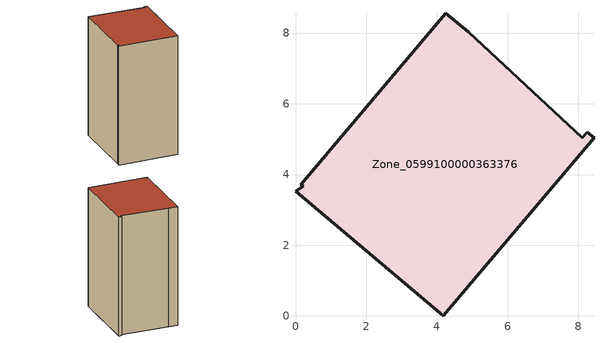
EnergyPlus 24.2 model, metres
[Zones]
Zone_0599100000363376
 floor ground (C_G): 8.11,5.04 8.24,5.2 8.44,5.03 4.18,0 0,3.53 0.22,3.66 0.15,3.71 4.25,8.57 4.9,8.02 z0.21
 wall outside (C_F): 0.15,3.71 0.22,3.66 0,3.53 4.18,0 8.44,5.03 8.24,5.2 8.11,5.04 4.9,8.02 4.25,8.57 0.15,3.71 z0.21:11.38
 roof outside (C_R): 8.24,5.2 8.11,5.04 4.9,8.02 4.25,8.57 0.15,3.71 0.22,3.66 0,3.53 4.18,0 8.44,5.03 z11.38
[BUILDING]
Pand.0599100000363376: North Axis=0; Terrain=City; Loads Convergence Tolerance Value=0.04; Temperature Convergence Tolerance Value=0.4; Solar Distribution=FullExterior; Maximum Number of Warmup Days=25; Minimum Number of Warmup Days=1
[Site:Location]
Rotterdam.The.Hague.AP_ZH_NLD Design_Conditions: Latitude=51.96; Longitude=4.45; Time Zone=1; Elevation=-4.5
[SITE:GROUNDTEMPERATURE:BUILDINGSURFACE]
18, 18, 18, 18, 18, 18, 18, 18, 18, 18, 18, 18
[MATERIAL] Thermal Absorptance=0.9; Solar Absorptance=0.7; Visible Absorptance=0.7
Name | Roughness | Thickness | Conductivity | Density | Specific Heat
G.TC.1992-2005 | MediumSmooth | 0.15 | 0.06 | 540 | 1210
F.TC.1992-2005 | Rough | 0.3 | 0.12 | 1920 | 840
R.TC.1992-2005 | MediumRough | 0.2 | 0.08 | 1500 | 1000
[CONSTRUCTION]
C_G: G.TC.1992-2005
C_F: F.TC.1992-2005
C_R: R.TC.1992-2005
[ZONE]
Zone_0599100000363376: Type=1; Multiplier=1; Ceiling Height=Autocalculate; Volume=Autocalculate; Floor Area=autocalculate; Part of Total Floor Area=Yes
[ZONEINFILTRATION:DESIGNFLOWRATE]
Infil_Zone_0599100000363376: Zone or ZoneList or Space or SpaceList=Zone_0599100000363376; Schedule=AlwaysOn; Design Flow Rate Calculation Method=Flow/Area; Flow Rate per Floor Area=0.0015; Constant Term Coefficient=1; Temperature Term Coefficient=0; Velocity Term Coefficient=0; Velocity Squared Term Coefficient=0
[HVACTEMPLATE:ZONE:IDEALLOADSAIRSYSTEM]
Zone_0599100000363376: Maximum Heating Supply Air Temperature=50; Minimum Cooling Supply Air Temperature=13; Maximum Heating Supply Air Humidity Ratio=0.0156; Minimum Cooling Supply Air Humidity Ratio=0.0077; Heating Limit=NoLimit; Cooling Limit=NoLimit; Dehumidification Control Type=ConstantSensibleHeatRatio; Cooling Sensible Heat Ratio=0.7; Dehumidification Setpoint=60; Humidification Control Type=None; Humidification Setpoint=30; Outdoor Air Method=None; Outdoor Air Flow Rate per Person=0.00944; Outdoor Air Flow Rate per Zone Floor Area=0; Outdoor Air Flow Rate per Zone=0; Demand Controlled Ventilation Type=None; Outdoor Air Economizer Type=NoEconomizer; Heat Recovery Type=None; Sensible Heat Recovery Effectiveness=0.7; Latent Heat Recovery Effectiveness=0.65
[ZONECONTROL:THERMOSTAT]
ThermostatControl_Zone_0599100000363376: Zone or ZoneList=Zone_0599100000363376; Control Type Schedule=DualSetpointControlType; Control 1=Thermostat_Zone_0599100000363376; Temperature Difference Between Cutout And Setpoint=0
[THERMOSTATSETPOINT:DUALSETPOINT]
Thermostat_Zone_0599100000363376: Heating Setpoint Temperature Schedule=HeatingSetpoint_Zone_0599100000363376; Cooling Setpoint Temperature Schedule=CoolingSetpoint_Zone_0599100000363376
[SCHEDULE:COMPACT]
HeatingSetpoint_Zone_0599100000363376: Through: 12/31, For: AllDays, Until: 24:00, 21
CoolingSetpoint_Zone_0599100000363376: Through: 12/31, For: AllDays, Until: 24:00, 24
DualSetpointControlType: Through: 12/31, For: AllDays, Until: 24:00, 4
AlwaysOn: Through: 12/31, For: AllDays, Until: 24:00, 1
